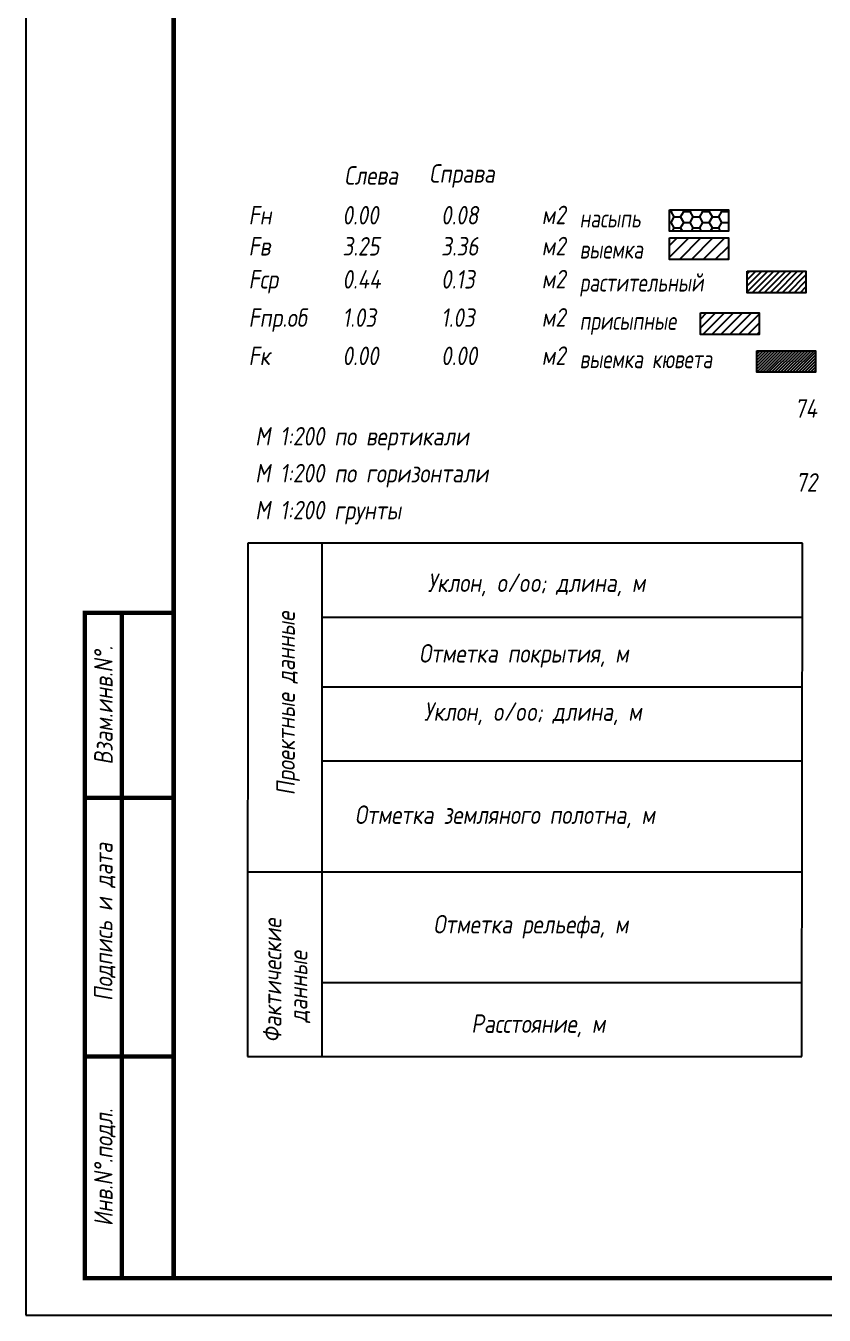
# Model space of a CAD drawing. Extents: x -717 to 1451, y -133302 to 233.
# Drawn here: x -30.1 to 78, y -15414.4 to -15240 of the extents above; entities that cross this region are included whole.
import ezdxf
from ezdxf.enums import TextEntityAlignment as Align

# ---------------------------------------------------------------- set-up
doc = ezdxf.new("R2010")
doc.units = 0
for name, color, linetype in [('Зарамочное оформление', 7, 'Continuous'), ('Линейка абсолютных высот', 7, 'Continuous'), ('Объем выемки', 7, 'Continuous'), ('Объем кюветов', 7, 'Continuous'), ('Объем насыпи', 7, 'Continuous'), ('Объем присыпных обочин', 7, 'Continuous'), ('Объем срезки растительного слоя', 7, 'Continuous'), ('Объём_2650', 7, 'Continuous'), ('Таблица', 7, 'Continuous')]:
    doc.layers.add(name, color=color, linetype=linetype)
for name, color, linetype, true_color in [('Объём_2563', 7, 'Continuous', 0xff8000), ('Объём_2570', 7, 'Continuous', 0x80ff00), ('Объём_2600', 7, 'Continuous', 0x808000), ('Объём_2620', 2, 'Continuous', 0xffff00)]:
    doc.layers.add(name, color=color, linetype=linetype, true_color=true_color)
doc.styles.add('М', font='romand.shx', dxfattribs={"width": 0.8, "oblique": 10, "height": 2.5})

# ---------------------------------------------------------------- blocks, each defined once
blk = doc.blocks.new('условные обозначения')
at = {"layer": 'Объём_2563'}
h = blk.add_hatch(dxfattribs=at)
h.set_pattern_fill('ANSI31', color=256, scale=0.3)
h.set_pattern_definition([(45, (-34.5, -100.5), (-0.673519, 0.673519), [])])
h.paths.add_polyline_path([(18.26, 7.53), (27.08, 7.53), (27.08, 4.62), (18.26, 4.62)])
at = {"layer": 'Объём_2570'}
h = blk.add_hatch(dxfattribs=at)
h.set_pattern_fill('ANSI31', color=3, scale=0.2)
h.set_pattern_definition([(45, (-32.9034, -100.5), (-0.4490128, 0.4490128), [])])
h.paths.add_polyline_path([(25.29, 13.16), (34.12, 13.16), (34.12, 10.25), (25.29, 10.25)])
at = {"layer": 'Объём_2600'}
h = blk.add_hatch(dxfattribs=at)
h.set_pattern_fill('ANSI31', color=6, scale=0.4)
h.set_pattern_definition([(45, (-34.5, -100.5), (-0.898026, 0.898026), [])])
h.paths.add_polyline_path([(13.63, 17.67), (22.46, 17.67), (22.46, 14.76), (13.63, 14.76)])
at = {"layer": 'Объём_2620'}
h = blk.add_hatch(dxfattribs=at)
h.set_pattern_fill('ANSI31', color=2, scale=0.1)
h.set_pattern_definition([(45, (-33.755, -100.5), (-0.2245064, 0.2245064), [])])
h.paths.add_polyline_path([(26.75, 2.41), (35.57, 2.41), (35.57, -0.5), (26.75, -0.5)])
at = {"layer": 'Объём_2650'}
h = blk.add_hatch(dxfattribs=at)
h.set_pattern_fill('HONEY', color=5, scale=0.3)
h.set_pattern_definition([(0, (-34.5, -100.5), (1.42875, 0.824889), [0.9525, -1.905]), (120, (-34.5, -100.5), (-1.42875, 0.824889), [0.9525, -1.905]), (60, (-34.5, -100.5), (3e-09, 1.6497784), [-1.905, 0.9525])])
h.paths.add_polyline_path([(13.63, 21.49), (22.46, 21.49), (22.46, 18.58), (13.63, 18.58)])
at = {"layer": 'Объём_2563'}
blk.add_lwpolyline([(18.26, 7.53), (27.08, 7.53), (27.08, 4.62), (18.26, 4.62)], close=True, dxfattribs=at)
at = {"layer": 'Объём_2620', "color": 2}
blk.add_lwpolyline([(26.75, 2.41), (35.57, 2.41), (35.57, -0.5), (26.75, -0.5)], close=True, dxfattribs=at)
at = {"layer": 'Объём_2650', "color": 5}
blk.add_lwpolyline([(13.63, 21.49), (22.46, 21.49), (22.46, 18.58), (13.63, 18.58)], close=True, dxfattribs=at)
at = {"layer": 'Объём_2650', "color": 6}
blk.add_lwpolyline([(13.63, 17.67), (22.46, 17.67), (22.46, 14.76), (13.63, 14.76)], close=True, dxfattribs=at)
at = {"layer": 'Объём_2650', "color": 3}
blk.add_lwpolyline([(25.29, 13.16), (34.12, 13.16), (34.12, 10.25), (25.29, 10.25)], close=True, dxfattribs=at)
at = {"layer": 'Объем насыпи', "color": 1, "style": 'М', "oblique": 10, "width": 0.8}
for s, p in [('насыпь', (0.09, 19.09)), ('выемка', (0.09, 14.89)), ('растительный', (0.09, 10.42)), ('присыпные', (0.09, 5.24)), ('выемка кювета', (0.09, 0.06))]:
    blk.add_text(s, height=2.5, dxfattribs=at).set_placement(p)

msp = doc.modelspace()

# ---------------------------------------------------------------- linework, layer by layer
at = {"layer": 'Таблица', "linetype": 'Continuous', "flags": 128}
for points in [[(0, -15310), (-0.054, -15379.421)], [(75, -15310), (0, -15310)], [(10, -15310), (10, -15379.421)], [(74.946, -15379.421), (75, -15310)], [(10, -15320), (75, -15320)], [(10, -15329.421), (75, -15329.421)], [(9.946, -15339.421), (74.946, -15339.421)], [(-0.054, -15354.421), (74.946, -15354.421)], [(9.946, -15369.421), (74.946, -15369.421)], [(-0.054, -15379.421), (74.946, -15379.421)]]:
    msp.add_lwpolyline(points, dxfattribs=at)

# ---------------------------------------------------------------- block references
at = {"layer": 'Объём_2570', "xscale": 0.9}
msp.add_blockref('условные обозначения', (44.779, -15286.369), dxfattribs=at)

# ---------------------------------------------------------------- texts
at = {"style": 'М', "oblique": 10, "width": 0.8}
msp.add_text('М 1:200 грунты', height=2.5, dxfattribs=at).set_placement((0.973, -15306.769))
at = {"layer": 'Линейка абсолютных высот', "style": 'М', "oblique": 10, "width": 0.8}
for s, p in [('74', (77, -15291.762)), ('72', (77, -15301.762))]:
    msp.add_text(s, height=2.5, dxfattribs=at).set_placement(p, align=Align.MIDDLE_RIGHT)
at = {"layer": 'Объем выемки', "style": 'М', "oblique": 10, "width": 0.8}
for s, p in [('Fв', (0.085, -15271.073)), ('3.25', (12.785, -15271.073)), ('3.36', (26.126, -15271.073)), ('м2', (39.731, -15271.04))]:
    msp.add_text(s, height=2.5, dxfattribs=at).set_placement(p)
at = {"layer": 'Объем кюветов', "style": 'М', "oblique": 10, "width": 0.8}
for s, p in [('м2', (39.731, -15285.865)), ('Fк', (0.085, -15285.898)), ('0.00', (12.785, -15285.898)), ('0.00', (26.126, -15285.898))]:
    msp.add_text(s, height=2.5, dxfattribs=at).set_placement(p)
at = {"layer": 'Объем насыпи', "style": 'М', "oblique": 10, "width": 0.8}
for s, p in [('Справа', (24.522, -15261.22)), ('Слева', (13.029, -15261.487)), ('Fн', (0.085, -15266.868)), ('0.00', (12.785, -15266.868)), ('0.08', (26.126, -15266.868)), ('м2', (39.731, -15266.835))]:
    msp.add_text(s, height=2.5, dxfattribs=at).set_placement(p)
at = {"layer": 'Объем присыпных обочин', "style": 'М', "oblique": 10, "width": 0.8}
for s, p in [('Fпр.об', (0.085, -15280.72)), ('1.03', (12.785, -15280.72)), ('1.03', (26.126, -15280.72)), ('м2', (39.731, -15280.686))]:
    msp.add_text(s, height=2.5, dxfattribs=at).set_placement(p)
at = {"layer": 'Объем срезки растительного слоя', "style": 'М', "oblique": 10, "width": 0.8}
for s, p in [('Fср', (0.085, -15275.541)), ('0.44', (12.785, -15275.541)), ('0.13', (26.126, -15275.541)), ('м2', (39.731, -15275.507))]:
    msp.add_text(s, height=2.5, dxfattribs=at).set_placement(p)
at = {"layer": 'Таблица', "style": 'М', "oblique": 10, "width": 0.8}
for s, p in [('М 1:200 по вертикали', (0.973, -15296.769)), ('М 1:200 по горизонтали', (0.973, -15301.769)), ('Уклон, o/oo; длина, м', (24.315, -15316.584)), ('Отметка покрытия, м', (23.148, -15326.139)), ('Уклон, o/oo; длина, м', (23.824, -15334.017)), ('Отметка земляного полотна, м', (14.462, -15347.965)), ('Отметка рельефа, м', (25.077, -15362.777)), ('Расстояние, м', (30.202, -15376.23))]:
    msp.add_text(s, height=2.5, dxfattribs=at).set_placement(p)
for s, p in [('Проектные данные ', (6.348, -15344.097)), ('Фактические ', (4.527, -15377.552)), ('данные', (8.033, -15374.847))]:
    msp.add_text(s, height=2.5, rotation=90, dxfattribs=at).set_placement(p)

# ---------------------------------------------------------------- wipeouts: each hides what was drawn before it
msp.add_wipeout([(-10.054, -15319.421), (-22.054, -15319.421), (-22.054, -15409.421), (-10.054, -15409.421)]).dxf.layer = 'Зарамочное оформление'

# ---------------------------------------------------------------- next in the draw order: linework, layer by layer
at = {"flags": 128}
msp.add_lwpolyline([(-30.054, -15414.421), (389.946, -15414.421), (389.946, -15117.421), (-30.054, -15117.421)], close=True, dxfattribs=at)
at = {"const_width": 0.6, "flags": 128}
msp.add_lwpolyline([(-10.054, -15409.421), (384.946, -15409.421), (384.946, -15122.421), (-10.054, -15122.421)], close=True, dxfattribs=at)
at = {"layer": 'Зарамочное оформление', "linetype": 'Continuous', "lineweight": -3, "const_width": 0.6, "flags": 128}
for points in [[(-10.054, -15409.421), (-22.054, -15409.421), (-22.054, -15319.421), (-10.054, -15319.421)], [(-17.054, -15409.421), (-17.054, -15319.421)], [(-22.054, -15344.421), (-10.054, -15344.421)], [(-22.054, -15379.421), (-10.054, -15379.421)]]:
    msp.add_lwpolyline(points, dxfattribs=at)

# ---------------------------------------------------------------- next in the draw order: texts
at = {"layer": 'Зарамочное оформление', "lineweight": 15, "style": 'М', "oblique": 10, "width": 0.8}
for s, p in [('Взам.инв.N%%d.', (-19.554, -15331.921)), ('Подпись и дата', (-19.572, -15361.227)), ('Инв.N%%d.подл.', (-19.554, -15394.421))]:
    msp.add_text(s, height=2.5, rotation=90, dxfattribs=at).set_placement(p, align=Align.MIDDLE_CENTER)

doc.saveas('drawing.dxf')
